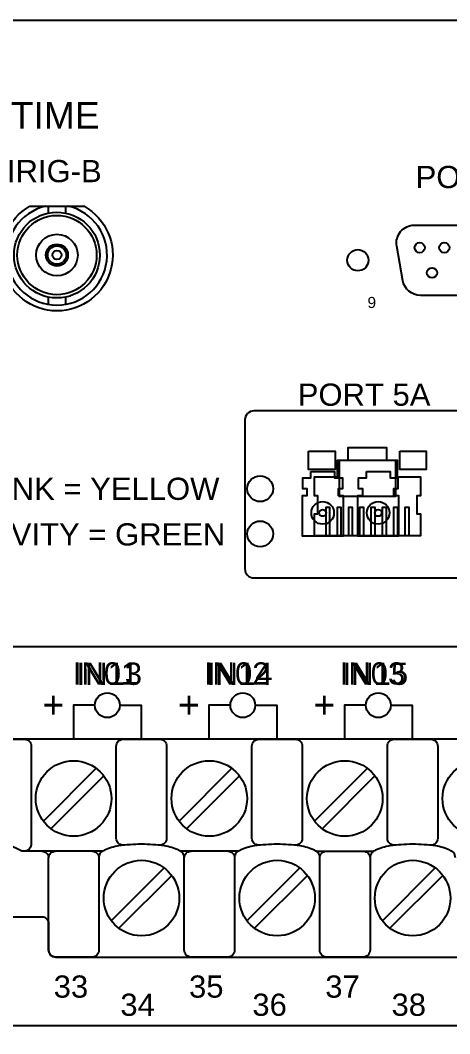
# Model space of a CAD drawing. Extents: x 1 to 47, y 1 to 35.
# Drawn here: x 38.3 to 40.201, y 14.359 to 18.848 of the extents above; entities that cross this region are included whole.
import ezdxf

# ---------------------------------------------------------------- set-up
doc = ezdxf.new("R2010")
doc.units = 0
doc.header["$MEASUREMENT"] = 0
for name, color, linetype in [('2_01__X__NONE', 7, 'CONTINUOUS'), ('2_02__1__PORTS_5A__5B_WITH', 7, 'CONTINUOUS'), ('2_03__3__PORTS_5A__5B_WITH', 7, 'CONTINUOUS'), ('2_04__5__PORTS_5A__5B_WITH', 7, 'CONTINUOUS'), ('4_01__0__EMPTY', 7, 'CONTINUOUS'), ('4_02__1___8__INDEPENDENT_I', 7, 'CONTINUOUS'), ('4_03__2___8__OPTOISOLATED_', 7, 'CONTINUOUS'), ('4_04__4___24__OPTOISOLATED', 7, 'CONTINUOUS'), ('4_05__5___8__INDEPENDENT_I', 7, 'CONTINUOUS'), ('4_06__6___8__INDEPENDENT_I', 7, 'CONTINUOUS'), ('4_07__7___8__OPTOISOLATED_', 7, 'CONTINUOUS'), ('4_08__8___8__OPTOISOLATED_', 7, 'CONTINUOUS'), ('4_09__A__AUXILIARY_TRIP-CL', 7, 'CONTINUOUS'), ('4_10__B__AUXILIARY_TRIP-CL', 7, 'CONTINUOUS'), ('7_00______DWG_', 7, 'CONTINUOUS')]:
    doc.layers.add(name, color=color, linetype=linetype)
doc.styles.add('ARIAL', font='arial.ttf')

msp = doc.modelspace()

# ---------------------------------------------------------------- linework, layer by layer
at = {"layer": '2_01__X__NONE'}
msp.add_lwpolyline([(40.622, 17.1176), (39.3345, 17.1176, 0.414211), (39.2945, 17.0776), (39.2945, 16.4176, 0.414207), (39.3345, 16.3776), (40.622, 16.3776, 0.414215), (40.662, 16.4176), (40.662, 16.4276), (41.512, 16.4276), (41.512, 16.4176, 0.414209), (41.552, 16.3776), (42.8395, 16.3776, 0.414218), (42.8795, 16.4176), (42.8795, 17.0776, 0.414218), (42.8395, 17.1176), (41.552, 17.1176, 0.414209), (41.512, 17.0776), (41.512, 17.0676), (40.662, 17.0676), (40.662, 17.0776, 0.414218)], format="xyb", close=True, dxfattribs=at)
at = {"layer": '2_02__1__PORTS_5A__5B_WITH'}
for points in [[(39.5763, 16.9396), (39.6933, 16.9396), (39.6933, 16.8576), (39.5763, 16.8576)], [(39.7518, 16.8986), (39.7518, 16.9546), (39.9218, 16.9546), (39.9218, 16.8986), (39.9688, 16.8986), (39.9688, 16.8256), (40.0713, 16.8256), (40.0713, 16.7411), (40.0558, 16.7411), (40.0558, 16.6611), (40.0713, 16.6611), (40.0713, 16.5636), (39.6023, 16.5636), (39.6023, 16.6611), (39.6178, 16.6611), (39.6178, 16.7411), (39.6023, 16.7411), (39.6023, 16.8256), (39.7048, 16.8256), (39.7048, 16.8986)], [(39.9803, 16.9396), (40.0973, 16.9396), (40.0973, 16.8576), (39.9803, 16.8576)], [(39.7128, 16.8986), (39.9608, 16.8986), (39.9608, 16.7376), (39.7128, 16.7376)]]:
    msp.add_lwpolyline(points, close=True, dxfattribs=at)
for points in [[(39.6539, 16.5636), (39.6539, 16.6906), (39.6696, 16.6906), (39.6696, 16.5636)], [(39.7039, 16.5636), (39.7039, 16.6906), (39.7196, 16.6906), (39.7196, 16.5636)], [(39.7539, 16.5636), (39.7539, 16.6906), (39.7696, 16.6906), (39.7696, 16.5636)], [(39.8039, 16.5636), (39.8039, 16.6906), (39.8196, 16.6906), (39.8196, 16.5636)], [(39.8539, 16.5636), (39.8539, 16.6906), (39.8696, 16.6906), (39.8696, 16.5636)], [(39.9039, 16.5636), (39.9039, 16.6906), (39.9196, 16.6906), (39.9196, 16.5636)], [(39.9539, 16.5636), (39.9539, 16.6906), (39.9696, 16.6906), (39.9696, 16.5636)], [(40.0039, 16.5636), (40.0039, 16.6906), (40.0196, 16.6906), (40.0196, 16.5636)]]:
    msp.add_lwpolyline(points, dxfattribs=at)
for centre in [(39.3618, 16.7726), (39.3617, 16.5726)]:
    msp.add_circle(centre, 0.0571, dxfattribs=at)
at = {"layer": '2_03__3__PORTS_5A__5B_WITH'}
for points in [[(39.5862, 16.8484), (39.6912, 16.8484), (39.6912, 16.8204), (39.7262, 16.8204), (39.7262, 16.7724), (39.7067, 16.7724), (39.7067, 16.7424), (39.7287, 16.7424), (39.7287, 16.5624), (39.5487, 16.5624), (39.5487, 16.7424), (39.5707, 16.7424), (39.5707, 16.7724), (39.5512, 16.7724), (39.5512, 16.8204), (39.5862, 16.8204)], [(39.8322, 16.8484), (39.9372, 16.8484), (39.9372, 16.8204), (39.9722, 16.8204), (39.9722, 16.7724), (39.9527, 16.7724), (39.9527, 16.7424), (39.9747, 16.7424), (39.9747, 16.5624), (39.7947, 16.5624), (39.7947, 16.7424), (39.8167, 16.7424), (39.8167, 16.7724), (39.7972, 16.7724), (39.7972, 16.8204), (39.8322, 16.8204)]]:
    msp.add_lwpolyline(points, close=True, dxfattribs=at)
for centre, radius in [((39.3618, 16.7726), 0.0571), ((39.6387, 16.6654), 0.05), ((39.8847, 16.6654), 0.05), ((39.6387, 16.6654), 0.015), ((39.8847, 16.6654), 0.015), ((39.3617, 16.5726), 0.0571)]:
    msp.add_circle(centre, radius, dxfattribs=at)
at = {"layer": '2_04__5__PORTS_5A__5B_WITH'}
for points in [[(39.5862, 16.8484), (39.6912, 16.8484), (39.6912, 16.8204), (39.7262, 16.8204), (39.7262, 16.7724), (39.7067, 16.7724), (39.7067, 16.7424), (39.7287, 16.7424), (39.7287, 16.5624), (39.5487, 16.5624), (39.5487, 16.7424), (39.5707, 16.7424), (39.5707, 16.7724), (39.5512, 16.7724), (39.5512, 16.8204), (39.5862, 16.8204)], [(39.8322, 16.8484), (39.9372, 16.8484), (39.9372, 16.8204), (39.9722, 16.8204), (39.9722, 16.7724), (39.9527, 16.7724), (39.9527, 16.7424), (39.9747, 16.7424), (39.9747, 16.5624), (39.7947, 16.5624), (39.7947, 16.7424), (39.8167, 16.7424), (39.8167, 16.7724), (39.7972, 16.7724), (39.7972, 16.8204), (39.8322, 16.8204)]]:
    msp.add_lwpolyline(points, close=True, dxfattribs=at)
for centre, radius in [((39.3618, 16.7726), 0.0571), ((39.6387, 16.6654), 0.05), ((39.8847, 16.6654), 0.05), ((39.6387, 16.6654), 0.015), ((39.8847, 16.6654), 0.015), ((39.3617, 16.5726), 0.0571)]:
    msp.add_circle(centre, radius, dxfattribs=at)
at = {"layer": '4_01__0__EMPTY'}
msp.add_lwpolyline([(38.425, 14.7285, 0.414213), (38.455, 14.6985), (43.4368, 14.6985, 0.414214), (43.4668, 14.7285), (43.4668, 15.0415), (43.5577, 15.2863, 0.480048), (43.4127, 15.4845), (43.1785, 15.4845, -0.414214), (43.1485, 15.5145), (43.1485, 15.6326, 0.414212), (43.1185, 15.6626), (43.1185, 15.6627), (38.1374, 15.6627, 0.414215), (38.1074, 15.6327), (38.1075, 15.3198), (38.0166, 15.075, 0.47859), (38.1616, 14.8765), (38.395, 14.8765, -0.414214), (38.425, 14.8465)], format="xyb", close=True, dxfattribs=at)
at = {"layer": '4_02__1___8__INDEPENDENT_I'}
for points in [[(38.6301, 15.8138), (38.5351, 15.8138), (38.5351, 15.6627)], [(38.7401, 15.8138), (38.8351, 15.8138), (38.8351, 15.6627)], [(39.2301, 15.8138), (39.1351, 15.8138), (39.1351, 15.6627)], [(39.3401, 15.8138), (39.4351, 15.8138), (39.4351, 15.6627)], [(39.8301, 15.8138), (39.7351, 15.8138), (39.7351, 15.6627)], [(39.9401, 15.8138), (40.0351, 15.8138), (40.0351, 15.6627)], [(38.6361, 15.5343), (38.4019, 15.3001)], [(39.2369, 15.5343), (39.0027, 15.3001)], [(39.8369, 15.5343), (39.6027, 15.3001)], [(38.6695, 15.5009), (38.4353, 15.2667)], [(39.2703, 15.5009), (39.0361, 15.2667)], [(39.8703, 15.5009), (39.6361, 15.2667)], [(39.2651, 15.1672), (39.0092, 15.1672)], [(39.61, 15.1672), (39.8651, 15.1672)], [(38.9367, 15.0933), (38.7026, 14.8591)], [(39.5375, 15.0933), (39.3033, 14.8591)], [(40.1375, 15.0933), (39.9033, 14.8591)], [(38.9702, 15.0599), (38.736, 14.8257)], [(39.5709, 15.0599), (39.3367, 14.8257)], [(40.1709, 15.0599), (39.9368, 14.8257)]]:
    msp.add_lwpolyline(points, dxfattribs=at)
msp.add_lwpolyline([(38.425, 14.7285, 0.414213), (38.455, 14.6985), (43.4368, 14.6985, 0.414214), (43.4668, 14.7285), (43.4668, 15.0415), (43.5577, 15.2863, 0.480048), (43.4127, 15.4845), (43.1785, 15.4845, -0.414214), (43.1485, 15.5145), (43.1485, 15.6326, 0.414212), (43.1185, 15.6626), (43.1185, 15.6627), (38.1374, 15.6627, 0.414215), (38.1074, 15.6327), (38.1075, 15.3198), (38.0166, 15.075, 0.47859), (38.1616, 14.8765), (38.395, 14.8765, -0.414214), (38.425, 14.8465)], format="xyb", close=True, dxfattribs=at)
for points in [[(38.6643, 15.1672), (38.3062, 15.1672), (38.1203, 15.257, -0.241986), (38.1074, 15.2769), (38.1074, 15.6327, -0.422157), (38.1341, 15.6625), (38.3184, 15.6627, -0.414214), (38.3484, 15.6327), (38.3484, 15.1956, -0.390527), (38.3184, 15.1672)], [(38.7627, 15.1939), (38.7548, 15.1939, -0.414214), (38.7248, 15.2239), (38.7248, 15.6327, -0.414214), (38.7548, 15.6627), (38.9177, 15.6627, -0.414214), (38.9477, 15.6327), (38.9477, 15.2239, -0.414214), (38.9177, 15.1939), (38.9108, 15.1939)], [(39.3635, 15.1939), (39.3556, 15.1939, -0.414214), (39.3256, 15.2239), (39.3256, 15.6327, -0.414214), (39.3556, 15.6627), (39.5184, 15.6627, -0.414214), (39.5484, 15.6327), (39.5484, 15.2239, -0.414214), (39.5184, 15.1939), (39.5116, 15.1939)], [(39.9635, 15.1939), (39.9556, 15.1939, -0.414214), (39.9256, 15.2239), (39.9256, 15.6327, -0.414214), (39.9556, 15.6627), (40.1184, 15.6627, -0.414214), (40.1484, 15.6327), (40.1484, 15.2239, -0.414214), (40.1184, 15.1939), (40.1116, 15.1939)], [(39.0257, 15.1372, 0.191033), (39.0172, 15.1611, 0.081668), (39.0016, 15.1713, 0.0591), (38.9379, 15.1907, 0.034646), (38.8364, 15.1977, 0.03436), (38.7357, 15.1907, 0.0591), (38.672, 15.1713, 0.081668), (38.6563, 15.1611, 0.191033), (38.6478, 15.1372)], [(39.6265, 15.1372, 0.191033), (39.618, 15.1611, 0.081668), (39.6023, 15.1713, 0.0591), (39.5386, 15.1907, 0.034646), (39.4371, 15.1977, 0.03436), (39.3364, 15.1907, 0.0591), (39.2727, 15.1713, 0.081668), (39.2571, 15.1611, 0.191033), (39.2486, 15.1372)], [(40.2265, 15.1372, 0.191033), (40.218, 15.1611, 0.081668), (40.2024, 15.1713, 0.0591), (40.1386, 15.1907, 0.034646), (40.0371, 15.1977, 0.03436), (39.9364, 15.1907, 0.0591), (39.8727, 15.1713, 0.081668), (39.8571, 15.1611, 0.191033), (39.8486, 15.1372)], [(38.395, 15.1672, -0.414214), (38.425, 15.1372)], [(38.6178, 15.1672, -0.414214), (38.6478, 15.1372), (38.6478, 14.7285, -0.414214), (38.6178, 14.6985), (38.455, 14.6985, -0.414214), (38.425, 14.7285), (38.425, 15.1372, -0.414214), (38.455, 15.1672)], [(39.2186, 15.1672, -0.414214), (39.2486, 15.1372), (39.2486, 14.7285, -0.414214), (39.2186, 14.6985), (39.0557, 14.6985, -0.414214), (39.0257, 14.7285), (39.0257, 15.1372, -0.414214), (39.0557, 15.1672)], [(39.8186, 15.1672, -0.414214), (39.8486, 15.1372), (39.8486, 14.7285, -0.414214), (39.8186, 14.6985), (39.6557, 14.6985, -0.414214), (39.6257, 14.7285), (39.6257, 15.1372, -0.414214), (39.6557, 15.1672)]]:
    msp.add_lwpolyline(points, format="xyb", dxfattribs=at)
for centre, radius in [((38.6851, 15.8138), 0.055), ((39.2851, 15.8138), 0.055), ((39.8851, 15.8138), 0.055), ((38.5357, 15.4005), 0.1673), ((39.1365, 15.4005), 0.1673), ((39.7365, 15.4005), 0.1673), ((40.3365, 15.4005), 0.1673), ((38.8364, 14.9595), 0.1673), ((39.4371, 14.9595), 0.1673), ((40.0371, 14.9595), 0.1673)]:
    msp.add_circle(centre, radius, dxfattribs=at)
at = {"layer": '4_03__2___8__OPTOISOLATED_'}
for points in [[(38.6301, 15.8138), (38.5351, 15.8138), (38.5351, 15.6627)], [(38.7401, 15.8138), (38.8351, 15.8138), (38.8351, 15.6627)], [(39.2301, 15.8138), (39.1351, 15.8138), (39.1351, 15.6627)], [(39.3401, 15.8138), (39.4351, 15.8138), (39.4351, 15.6627)], [(39.8301, 15.8138), (39.7351, 15.8138), (39.7351, 15.6627)], [(39.9401, 15.8138), (40.0351, 15.8138), (40.0351, 15.6627)], [(38.6361, 15.5343), (38.4019, 15.3001)], [(39.2369, 15.5343), (39.0027, 15.3001)], [(39.8369, 15.5343), (39.6027, 15.3001)], [(38.6695, 15.5009), (38.4353, 15.2667)], [(39.2703, 15.5009), (39.0361, 15.2667)], [(39.8703, 15.5009), (39.6361, 15.2667)], [(39.2651, 15.1672), (39.0092, 15.1672)], [(39.61, 15.1672), (39.8651, 15.1672)], [(38.9367, 15.0933), (38.7026, 14.8591)], [(39.5375, 15.0933), (39.3033, 14.8591)], [(40.1375, 15.0933), (39.9033, 14.8591)], [(38.9702, 15.0599), (38.736, 14.8257)], [(39.5709, 15.0599), (39.3367, 14.8257)], [(40.1709, 15.0599), (39.9368, 14.8257)]]:
    msp.add_lwpolyline(points, dxfattribs=at)
msp.add_lwpolyline([(38.425, 14.7285, 0.414213), (38.455, 14.6985), (43.4368, 14.6985, 0.414214), (43.4668, 14.7285), (43.4668, 15.0415), (43.5577, 15.2863, 0.480048), (43.4127, 15.4845), (43.1785, 15.4845, -0.414214), (43.1485, 15.5145), (43.1485, 15.6326, 0.414212), (43.1185, 15.6626), (43.1185, 15.6627), (38.1374, 15.6627, 0.414215), (38.1074, 15.6327), (38.1075, 15.3198), (38.0166, 15.075, 0.47859), (38.1616, 14.8765), (38.395, 14.8765, -0.414214), (38.425, 14.8465)], format="xyb", close=True, dxfattribs=at)
for points in [[(38.6643, 15.1672), (38.3062, 15.1672), (38.1203, 15.257, -0.241986), (38.1074, 15.2769), (38.1074, 15.6327, -0.422157), (38.1341, 15.6625), (38.3184, 15.6627, -0.414214), (38.3484, 15.6327), (38.3484, 15.1956, -0.390527), (38.3184, 15.1672)], [(38.7627, 15.1939), (38.7548, 15.1939, -0.414214), (38.7248, 15.2239), (38.7248, 15.6327, -0.414214), (38.7548, 15.6627), (38.9177, 15.6627, -0.414214), (38.9477, 15.6327), (38.9477, 15.2239, -0.414214), (38.9177, 15.1939), (38.9108, 15.1939)], [(39.3635, 15.1939), (39.3556, 15.1939, -0.414214), (39.3256, 15.2239), (39.3256, 15.6327, -0.414214), (39.3556, 15.6627), (39.5184, 15.6627, -0.414214), (39.5484, 15.6327), (39.5484, 15.2239, -0.414214), (39.5184, 15.1939), (39.5116, 15.1939)], [(39.9635, 15.1939), (39.9556, 15.1939, -0.414214), (39.9256, 15.2239), (39.9256, 15.6327, -0.414214), (39.9556, 15.6627), (40.1184, 15.6627, -0.414214), (40.1484, 15.6327), (40.1484, 15.2239, -0.414214), (40.1184, 15.1939), (40.1116, 15.1939)], [(39.0257, 15.1372, 0.191033), (39.0172, 15.1611, 0.081668), (39.0016, 15.1713, 0.0591), (38.9379, 15.1907, 0.034646), (38.8364, 15.1977, 0.03436), (38.7357, 15.1907, 0.0591), (38.672, 15.1713, 0.081668), (38.6563, 15.1611, 0.191033), (38.6478, 15.1372)], [(39.6265, 15.1372, 0.191033), (39.618, 15.1611, 0.081668), (39.6023, 15.1713, 0.0591), (39.5386, 15.1907, 0.034646), (39.4371, 15.1977, 0.03436), (39.3364, 15.1907, 0.0591), (39.2727, 15.1713, 0.081668), (39.2571, 15.1611, 0.191033), (39.2486, 15.1372)], [(40.2265, 15.1372, 0.191033), (40.218, 15.1611, 0.081668), (40.2024, 15.1713, 0.0591), (40.1386, 15.1907, 0.034646), (40.0371, 15.1977, 0.03436), (39.9364, 15.1907, 0.0591), (39.8727, 15.1713, 0.081668), (39.8571, 15.1611, 0.191033), (39.8486, 15.1372)], [(38.395, 15.1672, -0.414214), (38.425, 15.1372)], [(38.6178, 15.1672, -0.414214), (38.6478, 15.1372), (38.6478, 14.7285, -0.414214), (38.6178, 14.6985), (38.455, 14.6985, -0.414214), (38.425, 14.7285), (38.425, 15.1372, -0.414214), (38.455, 15.1672)], [(39.2186, 15.1672, -0.414214), (39.2486, 15.1372), (39.2486, 14.7285, -0.414214), (39.2186, 14.6985), (39.0557, 14.6985, -0.414214), (39.0257, 14.7285), (39.0257, 15.1372, -0.414214), (39.0557, 15.1672)], [(39.8186, 15.1672, -0.414214), (39.8486, 15.1372), (39.8486, 14.7285, -0.414214), (39.8186, 14.6985), (39.6557, 14.6985, -0.414214), (39.6257, 14.7285), (39.6257, 15.1372, -0.414214), (39.6557, 15.1672)]]:
    msp.add_lwpolyline(points, format="xyb", dxfattribs=at)
for centre, radius in [((38.6851, 15.8138), 0.055), ((39.2851, 15.8138), 0.055), ((39.8851, 15.8138), 0.055), ((38.5357, 15.4005), 0.1673), ((39.1365, 15.4005), 0.1673), ((39.7365, 15.4005), 0.1673), ((40.3365, 15.4005), 0.1673), ((38.8364, 14.9595), 0.1673), ((39.4371, 14.9595), 0.1673), ((40.0371, 14.9595), 0.1673)]:
    msp.add_circle(centre, radius, dxfattribs=at)
at = {"layer": '4_04__4___24__OPTOISOLATED'}
for points in [[(38.6301, 15.8138), (38.5351, 15.8138), (38.5351, 15.6627)], [(38.7401, 15.8138), (38.8351, 15.8138), (38.8351, 15.6627)], [(39.2301, 15.8138), (39.1351, 15.8138), (39.1351, 15.6627)], [(39.3401, 15.8138), (39.4351, 15.8138), (39.4351, 15.6627)], [(39.8301, 15.8138), (39.7351, 15.8138), (39.7351, 15.6627)], [(39.9401, 15.8138), (40.0351, 15.8138), (40.0351, 15.6627)], [(38.6361, 15.5343), (38.4019, 15.3001)], [(39.2369, 15.5343), (39.0027, 15.3001)], [(39.8369, 15.5343), (39.6027, 15.3001)], [(38.6695, 15.5009), (38.4353, 15.2667)], [(39.2703, 15.5009), (39.0361, 15.2667)], [(39.8703, 15.5009), (39.6361, 15.2667)], [(39.2651, 15.1672), (39.0092, 15.1672)], [(39.61, 15.1672), (39.8651, 15.1672)], [(38.9367, 15.0933), (38.7026, 14.8591)], [(39.5375, 15.0933), (39.3033, 14.8591)], [(40.1375, 15.0933), (39.9033, 14.8591)], [(38.9702, 15.0599), (38.736, 14.8257)], [(39.5709, 15.0599), (39.3367, 14.8257)], [(40.1709, 15.0599), (39.9368, 14.8257)]]:
    msp.add_lwpolyline(points, dxfattribs=at)
msp.add_lwpolyline([(38.425, 14.7285, 0.414213), (38.455, 14.6985), (43.4368, 14.6985, 0.414214), (43.4668, 14.7285), (43.4668, 15.0415), (43.5577, 15.2863, 0.480048), (43.4127, 15.4845), (43.1785, 15.4845, -0.414214), (43.1485, 15.5145), (43.1485, 15.6326, 0.414212), (43.1185, 15.6626), (43.1185, 15.6627), (38.1374, 15.6627, 0.414215), (38.1074, 15.6327), (38.1075, 15.3198), (38.0166, 15.075, 0.47859), (38.1616, 14.8765), (38.395, 14.8765, -0.414214), (38.425, 14.8465)], format="xyb", close=True, dxfattribs=at)
for points in [[(38.6643, 15.1672), (38.3062, 15.1672), (38.1203, 15.257, -0.241986), (38.1074, 15.2769), (38.1074, 15.6327, -0.422157), (38.1341, 15.6625), (38.3184, 15.6627, -0.414214), (38.3484, 15.6327), (38.3484, 15.1956, -0.390527), (38.3184, 15.1672)], [(38.7627, 15.1939), (38.7548, 15.1939, -0.414214), (38.7248, 15.2239), (38.7248, 15.6327, -0.414214), (38.7548, 15.6627), (38.9177, 15.6627, -0.414214), (38.9477, 15.6327), (38.9477, 15.2239, -0.414214), (38.9177, 15.1939), (38.9108, 15.1939)], [(39.3635, 15.1939), (39.3556, 15.1939, -0.414214), (39.3256, 15.2239), (39.3256, 15.6327, -0.414214), (39.3556, 15.6627), (39.5184, 15.6627, -0.414214), (39.5484, 15.6327), (39.5484, 15.2239, -0.414214), (39.5184, 15.1939), (39.5116, 15.1939)], [(39.9635, 15.1939), (39.9556, 15.1939, -0.414214), (39.9256, 15.2239), (39.9256, 15.6327, -0.414214), (39.9556, 15.6627), (40.1184, 15.6627, -0.414214), (40.1484, 15.6327), (40.1484, 15.2239, -0.414214), (40.1184, 15.1939), (40.1116, 15.1939)], [(39.0257, 15.1372, 0.191033), (39.0172, 15.1611, 0.081668), (39.0016, 15.1713, 0.0591), (38.9379, 15.1907, 0.034646), (38.8364, 15.1977, 0.03436), (38.7357, 15.1907, 0.0591), (38.672, 15.1713, 0.081668), (38.6563, 15.1611, 0.191033), (38.6478, 15.1372)], [(39.6265, 15.1372, 0.191033), (39.618, 15.1611, 0.081668), (39.6023, 15.1713, 0.0591), (39.5386, 15.1907, 0.034646), (39.4371, 15.1977, 0.03436), (39.3364, 15.1907, 0.0591), (39.2727, 15.1713, 0.081668), (39.2571, 15.1611, 0.191033), (39.2486, 15.1372)], [(40.2265, 15.1372, 0.191033), (40.218, 15.1611, 0.081668), (40.2024, 15.1713, 0.0591), (40.1386, 15.1907, 0.034646), (40.0371, 15.1977, 0.03436), (39.9364, 15.1907, 0.0591), (39.8727, 15.1713, 0.081668), (39.8571, 15.1611, 0.191033), (39.8486, 15.1372)], [(38.395, 15.1672, -0.414214), (38.425, 15.1372)], [(38.6178, 15.1672, -0.414214), (38.6478, 15.1372), (38.6478, 14.7285, -0.414214), (38.6178, 14.6985), (38.455, 14.6985, -0.414214), (38.425, 14.7285), (38.425, 15.1372, -0.414214), (38.455, 15.1672)], [(39.2186, 15.1672, -0.414214), (39.2486, 15.1372), (39.2486, 14.7285, -0.414214), (39.2186, 14.6985), (39.0557, 14.6985, -0.414214), (39.0257, 14.7285), (39.0257, 15.1372, -0.414214), (39.0557, 15.1672)], [(39.8186, 15.1672, -0.414214), (39.8486, 15.1372), (39.8486, 14.7285, -0.414214), (39.8186, 14.6985), (39.6557, 14.6985, -0.414214), (39.6257, 14.7285), (39.6257, 15.1372, -0.414214), (39.6557, 15.1672)]]:
    msp.add_lwpolyline(points, format="xyb", dxfattribs=at)
for centre, radius in [((38.6851, 15.8138), 0.055), ((39.2851, 15.8138), 0.055), ((39.8851, 15.8138), 0.055), ((38.5357, 15.4005), 0.1673), ((39.1365, 15.4005), 0.1673), ((39.7365, 15.4005), 0.1673), ((40.3365, 15.4005), 0.1673), ((38.8364, 14.9595), 0.1673), ((39.4371, 14.9595), 0.1673), ((40.0371, 14.9595), 0.1673)]:
    msp.add_circle(centre, radius, dxfattribs=at)
at = {"layer": '4_05__5___8__INDEPENDENT_I'}
for points in [[(38.6301, 15.8138), (38.5351, 15.8138), (38.5351, 15.6627)], [(38.7401, 15.8138), (38.8351, 15.8138), (38.8351, 15.6627)], [(39.2301, 15.8138), (39.1351, 15.8138), (39.1351, 15.6627)], [(39.3401, 15.8138), (39.4351, 15.8138), (39.4351, 15.6627)], [(39.8301, 15.8138), (39.7351, 15.8138), (39.7351, 15.6627)], [(39.9401, 15.8138), (40.0351, 15.8138), (40.0351, 15.6627)], [(38.6361, 15.5343), (38.4019, 15.3001)], [(39.2369, 15.5343), (39.0027, 15.3001)], [(39.8369, 15.5343), (39.6027, 15.3001)], [(38.6695, 15.5009), (38.4353, 15.2667)], [(39.2703, 15.5009), (39.0361, 15.2667)], [(39.8703, 15.5009), (39.6361, 15.2667)], [(39.2651, 15.1672), (39.0092, 15.1672)], [(39.61, 15.1672), (39.8651, 15.1672)], [(38.9367, 15.0933), (38.7026, 14.8591)], [(39.5375, 15.0933), (39.3033, 14.8591)], [(40.1375, 15.0933), (39.9033, 14.8591)], [(38.9702, 15.0599), (38.736, 14.8257)], [(39.5709, 15.0599), (39.3367, 14.8257)], [(40.1709, 15.0599), (39.9368, 14.8257)]]:
    msp.add_lwpolyline(points, dxfattribs=at)
msp.add_lwpolyline([(38.425, 14.7285, 0.414213), (38.455, 14.6985), (43.4368, 14.6985, 0.414214), (43.4668, 14.7285), (43.4668, 15.0415), (43.5577, 15.2863, 0.480048), (43.4127, 15.4845), (43.1785, 15.4845, -0.414214), (43.1485, 15.5145), (43.1485, 15.6326, 0.414212), (43.1185, 15.6626), (43.1185, 15.6627), (38.1374, 15.6627, 0.414215), (38.1074, 15.6327), (38.1075, 15.3198), (38.0166, 15.075, 0.47859), (38.1616, 14.8765), (38.395, 14.8765, -0.414214), (38.425, 14.8465)], format="xyb", close=True, dxfattribs=at)
for points in [[(38.6643, 15.1672), (38.3062, 15.1672), (38.1203, 15.257, -0.241986), (38.1074, 15.2769), (38.1074, 15.6327, -0.422157), (38.1341, 15.6625), (38.3184, 15.6627, -0.414214), (38.3484, 15.6327), (38.3484, 15.1956, -0.390527), (38.3184, 15.1672)], [(38.7627, 15.1939), (38.7548, 15.1939, -0.414214), (38.7248, 15.2239), (38.7248, 15.6327, -0.414214), (38.7548, 15.6627), (38.9177, 15.6627, -0.414214), (38.9477, 15.6327), (38.9477, 15.2239, -0.414214), (38.9177, 15.1939), (38.9108, 15.1939)], [(39.3635, 15.1939), (39.3556, 15.1939, -0.414214), (39.3256, 15.2239), (39.3256, 15.6327, -0.414214), (39.3556, 15.6627), (39.5184, 15.6627, -0.414214), (39.5484, 15.6327), (39.5484, 15.2239, -0.414214), (39.5184, 15.1939), (39.5116, 15.1939)], [(39.9635, 15.1939), (39.9556, 15.1939, -0.414214), (39.9256, 15.2239), (39.9256, 15.6327, -0.414214), (39.9556, 15.6627), (40.1184, 15.6627, -0.414214), (40.1484, 15.6327), (40.1484, 15.2239, -0.414214), (40.1184, 15.1939), (40.1116, 15.1939)], [(39.0257, 15.1372, 0.191033), (39.0172, 15.1611, 0.081668), (39.0016, 15.1713, 0.0591), (38.9379, 15.1907, 0.034646), (38.8364, 15.1977, 0.03436), (38.7357, 15.1907, 0.0591), (38.672, 15.1713, 0.081668), (38.6563, 15.1611, 0.191033), (38.6478, 15.1372)], [(39.6265, 15.1372, 0.191033), (39.618, 15.1611, 0.081668), (39.6023, 15.1713, 0.0591), (39.5386, 15.1907, 0.034646), (39.4371, 15.1977, 0.03436), (39.3364, 15.1907, 0.0591), (39.2727, 15.1713, 0.081668), (39.2571, 15.1611, 0.191033), (39.2486, 15.1372)], [(40.2265, 15.1372, 0.191033), (40.218, 15.1611, 0.081668), (40.2024, 15.1713, 0.0591), (40.1386, 15.1907, 0.034646), (40.0371, 15.1977, 0.03436), (39.9364, 15.1907, 0.0591), (39.8727, 15.1713, 0.081668), (39.8571, 15.1611, 0.191033), (39.8486, 15.1372)], [(38.395, 15.1672, -0.414214), (38.425, 15.1372)], [(38.6178, 15.1672, -0.414214), (38.6478, 15.1372), (38.6478, 14.7285, -0.414214), (38.6178, 14.6985), (38.455, 14.6985, -0.414214), (38.425, 14.7285), (38.425, 15.1372, -0.414214), (38.455, 15.1672)], [(39.2186, 15.1672, -0.414214), (39.2486, 15.1372), (39.2486, 14.7285, -0.414214), (39.2186, 14.6985), (39.0557, 14.6985, -0.414214), (39.0257, 14.7285), (39.0257, 15.1372, -0.414214), (39.0557, 15.1672)], [(39.8186, 15.1672, -0.414214), (39.8486, 15.1372), (39.8486, 14.7285, -0.414214), (39.8186, 14.6985), (39.6557, 14.6985, -0.414214), (39.6257, 14.7285), (39.6257, 15.1372, -0.414214), (39.6557, 15.1672)]]:
    msp.add_lwpolyline(points, format="xyb", dxfattribs=at)
for centre, radius in [((38.6851, 15.8138), 0.055), ((39.2851, 15.8138), 0.055), ((39.8851, 15.8138), 0.055), ((38.5357, 15.4005), 0.1673), ((39.1365, 15.4005), 0.1673), ((39.7365, 15.4005), 0.1673), ((40.3365, 15.4005), 0.1673), ((38.8364, 14.9595), 0.1673), ((39.4371, 14.9595), 0.1673), ((40.0371, 14.9595), 0.1673)]:
    msp.add_circle(centre, radius, dxfattribs=at)
at = {"layer": '4_06__6___8__INDEPENDENT_I'}
for points in [[(38.6301, 15.8138), (38.5351, 15.8138), (38.5351, 15.6627)], [(38.7401, 15.8138), (38.8351, 15.8138), (38.8351, 15.6627)], [(39.2301, 15.8138), (39.1351, 15.8138), (39.1351, 15.6627)], [(39.3401, 15.8138), (39.4351, 15.8138), (39.4351, 15.6627)], [(39.8301, 15.8138), (39.7351, 15.8138), (39.7351, 15.6627)], [(39.9401, 15.8138), (40.0351, 15.8138), (40.0351, 15.6627)], [(38.6361, 15.5343), (38.4019, 15.3001)], [(39.2369, 15.5343), (39.0027, 15.3001)], [(39.8369, 15.5343), (39.6027, 15.3001)], [(38.6695, 15.5009), (38.4353, 15.2667)], [(39.2703, 15.5009), (39.0361, 15.2667)], [(39.8703, 15.5009), (39.6361, 15.2667)], [(39.2651, 15.1672), (39.0092, 15.1672)], [(39.61, 15.1672), (39.8651, 15.1672)], [(38.9367, 15.0933), (38.7026, 14.8591)], [(39.5375, 15.0933), (39.3033, 14.8591)], [(40.1375, 15.0933), (39.9033, 14.8591)], [(38.9702, 15.0599), (38.736, 14.8257)], [(39.5709, 15.0599), (39.3367, 14.8257)], [(40.1709, 15.0599), (39.9368, 14.8257)]]:
    msp.add_lwpolyline(points, dxfattribs=at)
msp.add_lwpolyline([(38.425, 14.7285, 0.414213), (38.455, 14.6985), (43.4368, 14.6985, 0.414214), (43.4668, 14.7285), (43.4668, 15.0415), (43.5577, 15.2863, 0.480048), (43.4127, 15.4845), (43.1785, 15.4845, -0.414214), (43.1485, 15.5145), (43.1485, 15.6326, 0.414212), (43.1185, 15.6626), (43.1185, 15.6627), (38.1374, 15.6627, 0.414215), (38.1074, 15.6327), (38.1075, 15.3198), (38.0166, 15.075, 0.47859), (38.1616, 14.8765), (38.395, 14.8765, -0.414214), (38.425, 14.8465)], format="xyb", close=True, dxfattribs=at)
for points in [[(38.6643, 15.1672), (38.3062, 15.1672), (38.1203, 15.257, -0.241986), (38.1074, 15.2769), (38.1074, 15.6327, -0.422157), (38.1341, 15.6625), (38.3184, 15.6627, -0.414214), (38.3484, 15.6327), (38.3484, 15.1956, -0.390527), (38.3184, 15.1672)], [(38.7627, 15.1939), (38.7548, 15.1939, -0.414214), (38.7248, 15.2239), (38.7248, 15.6327, -0.414214), (38.7548, 15.6627), (38.9177, 15.6627, -0.414214), (38.9477, 15.6327), (38.9477, 15.2239, -0.414214), (38.9177, 15.1939), (38.9108, 15.1939)], [(39.3635, 15.1939), (39.3556, 15.1939, -0.414214), (39.3256, 15.2239), (39.3256, 15.6327, -0.414214), (39.3556, 15.6627), (39.5184, 15.6627, -0.414214), (39.5484, 15.6327), (39.5484, 15.2239, -0.414214), (39.5184, 15.1939), (39.5116, 15.1939)], [(39.9635, 15.1939), (39.9556, 15.1939, -0.414214), (39.9256, 15.2239), (39.9256, 15.6327, -0.414214), (39.9556, 15.6627), (40.1184, 15.6627, -0.414214), (40.1484, 15.6327), (40.1484, 15.2239, -0.414214), (40.1184, 15.1939), (40.1116, 15.1939)], [(39.0257, 15.1372, 0.191033), (39.0172, 15.1611, 0.081668), (39.0016, 15.1713, 0.0591), (38.9379, 15.1907, 0.034646), (38.8364, 15.1977, 0.03436), (38.7357, 15.1907, 0.0591), (38.672, 15.1713, 0.081668), (38.6563, 15.1611, 0.191033), (38.6478, 15.1372)], [(39.6265, 15.1372, 0.191033), (39.618, 15.1611, 0.081668), (39.6023, 15.1713, 0.0591), (39.5386, 15.1907, 0.034646), (39.4371, 15.1977, 0.03436), (39.3364, 15.1907, 0.0591), (39.2727, 15.1713, 0.081668), (39.2571, 15.1611, 0.191033), (39.2486, 15.1372)], [(40.2265, 15.1372, 0.191033), (40.218, 15.1611, 0.081668), (40.2024, 15.1713, 0.0591), (40.1386, 15.1907, 0.034646), (40.0371, 15.1977, 0.03436), (39.9364, 15.1907, 0.0591), (39.8727, 15.1713, 0.081668), (39.8571, 15.1611, 0.191033), (39.8486, 15.1372)], [(38.395, 15.1672, -0.414214), (38.425, 15.1372)], [(38.6178, 15.1672, -0.414214), (38.6478, 15.1372), (38.6478, 14.7285, -0.414214), (38.6178, 14.6985), (38.455, 14.6985, -0.414214), (38.425, 14.7285), (38.425, 15.1372, -0.414214), (38.455, 15.1672)], [(39.2186, 15.1672, -0.414214), (39.2486, 15.1372), (39.2486, 14.7285, -0.414214), (39.2186, 14.6985), (39.0557, 14.6985, -0.414214), (39.0257, 14.7285), (39.0257, 15.1372, -0.414214), (39.0557, 15.1672)], [(39.8186, 15.1672, -0.414214), (39.8486, 15.1372), (39.8486, 14.7285, -0.414214), (39.8186, 14.6985), (39.6557, 14.6985, -0.414214), (39.6257, 14.7285), (39.6257, 15.1372, -0.414214), (39.6557, 15.1672)]]:
    msp.add_lwpolyline(points, format="xyb", dxfattribs=at)
for centre, radius in [((38.6851, 15.8138), 0.055), ((39.2851, 15.8138), 0.055), ((39.8851, 15.8138), 0.055), ((38.5357, 15.4005), 0.1673), ((39.1365, 15.4005), 0.1673), ((39.7365, 15.4005), 0.1673), ((40.3365, 15.4005), 0.1673), ((38.8364, 14.9595), 0.1673), ((39.4371, 14.9595), 0.1673), ((40.0371, 14.9595), 0.1673)]:
    msp.add_circle(centre, radius, dxfattribs=at)
at = {"layer": '4_07__7___8__OPTOISOLATED_'}
for points in [[(38.6301, 15.8138), (38.5351, 15.8138), (38.5351, 15.6627)], [(38.7401, 15.8138), (38.8351, 15.8138), (38.8351, 15.6627)], [(39.2301, 15.8138), (39.1351, 15.8138), (39.1351, 15.6627)], [(39.3401, 15.8138), (39.4351, 15.8138), (39.4351, 15.6627)], [(39.8301, 15.8138), (39.7351, 15.8138), (39.7351, 15.6627)], [(39.9401, 15.8138), (40.0351, 15.8138), (40.0351, 15.6627)], [(38.6361, 15.5343), (38.4019, 15.3001)], [(39.2369, 15.5343), (39.0027, 15.3001)], [(39.8369, 15.5343), (39.6027, 15.3001)], [(38.6695, 15.5009), (38.4353, 15.2667)], [(39.2703, 15.5009), (39.0361, 15.2667)], [(39.8703, 15.5009), (39.6361, 15.2667)], [(39.2651, 15.1672), (39.0092, 15.1672)], [(39.61, 15.1672), (39.8651, 15.1672)], [(38.9367, 15.0933), (38.7026, 14.8591)], [(39.5375, 15.0933), (39.3033, 14.8591)], [(40.1375, 15.0933), (39.9033, 14.8591)], [(38.9702, 15.0599), (38.736, 14.8257)], [(39.5709, 15.0599), (39.3367, 14.8257)], [(40.1709, 15.0599), (39.9368, 14.8257)]]:
    msp.add_lwpolyline(points, dxfattribs=at)
msp.add_lwpolyline([(38.425, 14.7285, 0.414213), (38.455, 14.6985), (43.4368, 14.6985, 0.414214), (43.4668, 14.7285), (43.4668, 15.0415), (43.5577, 15.2863, 0.480048), (43.4127, 15.4845), (43.1785, 15.4845, -0.414214), (43.1485, 15.5145), (43.1485, 15.6326, 0.414212), (43.1185, 15.6626), (43.1185, 15.6627), (38.1374, 15.6627, 0.414215), (38.1074, 15.6327), (38.1075, 15.3198), (38.0166, 15.075, 0.47859), (38.1616, 14.8765), (38.395, 14.8765, -0.414214), (38.425, 14.8465)], format="xyb", close=True, dxfattribs=at)
for points in [[(38.6643, 15.1672), (38.3062, 15.1672), (38.1203, 15.257, -0.241986), (38.1074, 15.2769), (38.1074, 15.6327, -0.422157), (38.1341, 15.6625), (38.3184, 15.6627, -0.414214), (38.3484, 15.6327), (38.3484, 15.1956, -0.390527), (38.3184, 15.1672)], [(38.7627, 15.1939), (38.7548, 15.1939, -0.414214), (38.7248, 15.2239), (38.7248, 15.6327, -0.414214), (38.7548, 15.6627), (38.9177, 15.6627, -0.414214), (38.9477, 15.6327), (38.9477, 15.2239, -0.414214), (38.9177, 15.1939), (38.9108, 15.1939)], [(39.3635, 15.1939), (39.3556, 15.1939, -0.414214), (39.3256, 15.2239), (39.3256, 15.6327, -0.414214), (39.3556, 15.6627), (39.5184, 15.6627, -0.414214), (39.5484, 15.6327), (39.5484, 15.2239, -0.414214), (39.5184, 15.1939), (39.5116, 15.1939)], [(39.9635, 15.1939), (39.9556, 15.1939, -0.414214), (39.9256, 15.2239), (39.9256, 15.6327, -0.414214), (39.9556, 15.6627), (40.1184, 15.6627, -0.414214), (40.1484, 15.6327), (40.1484, 15.2239, -0.414214), (40.1184, 15.1939), (40.1116, 15.1939)], [(39.0257, 15.1372, 0.191033), (39.0172, 15.1611, 0.081668), (39.0016, 15.1713, 0.0591), (38.9379, 15.1907, 0.034646), (38.8364, 15.1977, 0.03436), (38.7357, 15.1907, 0.0591), (38.672, 15.1713, 0.081668), (38.6563, 15.1611, 0.191033), (38.6478, 15.1372)], [(39.6265, 15.1372, 0.191033), (39.618, 15.1611, 0.081668), (39.6023, 15.1713, 0.0591), (39.5386, 15.1907, 0.034646), (39.4371, 15.1977, 0.03436), (39.3364, 15.1907, 0.0591), (39.2727, 15.1713, 0.081668), (39.2571, 15.1611, 0.191033), (39.2486, 15.1372)], [(40.2265, 15.1372, 0.191033), (40.218, 15.1611, 0.081668), (40.2024, 15.1713, 0.0591), (40.1386, 15.1907, 0.034646), (40.0371, 15.1977, 0.03436), (39.9364, 15.1907, 0.0591), (39.8727, 15.1713, 0.081668), (39.8571, 15.1611, 0.191033), (39.8486, 15.1372)], [(38.395, 15.1672, -0.414214), (38.425, 15.1372)], [(38.6178, 15.1672, -0.414214), (38.6478, 15.1372), (38.6478, 14.7285, -0.414214), (38.6178, 14.6985), (38.455, 14.6985, -0.414214), (38.425, 14.7285), (38.425, 15.1372, -0.414214), (38.455, 15.1672)], [(39.2186, 15.1672, -0.414214), (39.2486, 15.1372), (39.2486, 14.7285, -0.414214), (39.2186, 14.6985), (39.0557, 14.6985, -0.414214), (39.0257, 14.7285), (39.0257, 15.1372, -0.414214), (39.0557, 15.1672)], [(39.8186, 15.1672, -0.414214), (39.8486, 15.1372), (39.8486, 14.7285, -0.414214), (39.8186, 14.6985), (39.6557, 14.6985, -0.414214), (39.6257, 14.7285), (39.6257, 15.1372, -0.414214), (39.6557, 15.1672)]]:
    msp.add_lwpolyline(points, format="xyb", dxfattribs=at)
for centre, radius in [((38.6851, 15.8138), 0.055), ((39.2851, 15.8138), 0.055), ((39.8851, 15.8138), 0.055), ((38.5357, 15.4005), 0.1673), ((39.1365, 15.4005), 0.1673), ((39.7365, 15.4005), 0.1673), ((40.3365, 15.4005), 0.1673), ((38.8364, 14.9595), 0.1673), ((39.4371, 14.9595), 0.1673), ((40.0371, 14.9595), 0.1673)]:
    msp.add_circle(centre, radius, dxfattribs=at)
at = {"layer": '4_08__8___8__OPTOISOLATED_'}
for points in [[(38.6301, 15.8138), (38.5351, 15.8138), (38.5351, 15.6627)], [(38.7401, 15.8138), (38.8351, 15.8138), (38.8351, 15.6627)], [(39.2301, 15.8138), (39.1351, 15.8138), (39.1351, 15.6627)], [(39.3401, 15.8138), (39.4351, 15.8138), (39.4351, 15.6627)], [(39.8301, 15.8138), (39.7351, 15.8138), (39.7351, 15.6627)], [(39.9401, 15.8138), (40.0351, 15.8138), (40.0351, 15.6627)], [(38.6361, 15.5343), (38.4019, 15.3001)], [(39.2369, 15.5343), (39.0027, 15.3001)], [(39.8369, 15.5343), (39.6027, 15.3001)], [(38.6695, 15.5009), (38.4353, 15.2667)], [(39.2703, 15.5009), (39.0361, 15.2667)], [(39.8703, 15.5009), (39.6361, 15.2667)], [(39.2651, 15.1672), (39.0092, 15.1672)], [(39.61, 15.1672), (39.8651, 15.1672)], [(38.9367, 15.0933), (38.7026, 14.8591)], [(39.5375, 15.0933), (39.3033, 14.8591)], [(40.1375, 15.0933), (39.9033, 14.8591)], [(38.9702, 15.0599), (38.736, 14.8257)], [(39.5709, 15.0599), (39.3367, 14.8257)], [(40.1709, 15.0599), (39.9368, 14.8257)]]:
    msp.add_lwpolyline(points, dxfattribs=at)
msp.add_lwpolyline([(38.425, 14.7285, 0.414213), (38.455, 14.6985), (43.4368, 14.6985, 0.414214), (43.4668, 14.7285), (43.4668, 15.0415), (43.5577, 15.2863, 0.480048), (43.4127, 15.4845), (43.1785, 15.4845, -0.414214), (43.1485, 15.5145), (43.1485, 15.6326, 0.414212), (43.1185, 15.6626), (43.1185, 15.6627), (38.1374, 15.6627, 0.414215), (38.1074, 15.6327), (38.1075, 15.3198), (38.0166, 15.075, 0.47859), (38.1616, 14.8765), (38.395, 14.8765, -0.414214), (38.425, 14.8465)], format="xyb", close=True, dxfattribs=at)
for points in [[(38.6643, 15.1672), (38.3062, 15.1672), (38.1203, 15.257, -0.241986), (38.1074, 15.2769), (38.1074, 15.6327, -0.422157), (38.1341, 15.6625), (38.3184, 15.6627, -0.414214), (38.3484, 15.6327), (38.3484, 15.1956, -0.390527), (38.3184, 15.1672)], [(38.7627, 15.1939), (38.7548, 15.1939, -0.414214), (38.7248, 15.2239), (38.7248, 15.6327, -0.414214), (38.7548, 15.6627), (38.9177, 15.6627, -0.414214), (38.9477, 15.6327), (38.9477, 15.2239, -0.414214), (38.9177, 15.1939), (38.9108, 15.1939)], [(39.3635, 15.1939), (39.3556, 15.1939, -0.414214), (39.3256, 15.2239), (39.3256, 15.6327, -0.414214), (39.3556, 15.6627), (39.5184, 15.6627, -0.414214), (39.5484, 15.6327), (39.5484, 15.2239, -0.414214), (39.5184, 15.1939), (39.5116, 15.1939)], [(39.9635, 15.1939), (39.9556, 15.1939, -0.414214), (39.9256, 15.2239), (39.9256, 15.6327, -0.414214), (39.9556, 15.6627), (40.1184, 15.6627, -0.414214), (40.1484, 15.6327), (40.1484, 15.2239, -0.414214), (40.1184, 15.1939), (40.1116, 15.1939)], [(39.0257, 15.1372, 0.191033), (39.0172, 15.1611, 0.081668), (39.0016, 15.1713, 0.0591), (38.9379, 15.1907, 0.034646), (38.8364, 15.1977, 0.03436), (38.7357, 15.1907, 0.0591), (38.672, 15.1713, 0.081668), (38.6563, 15.1611, 0.191033), (38.6478, 15.1372)], [(39.6265, 15.1372, 0.191033), (39.618, 15.1611, 0.081668), (39.6023, 15.1713, 0.0591), (39.5386, 15.1907, 0.034646), (39.4371, 15.1977, 0.03436), (39.3364, 15.1907, 0.0591), (39.2727, 15.1713, 0.081668), (39.2571, 15.1611, 0.191033), (39.2486, 15.1372)], [(40.2265, 15.1372, 0.191033), (40.218, 15.1611, 0.081668), (40.2024, 15.1713, 0.0591), (40.1386, 15.1907, 0.034646), (40.0371, 15.1977, 0.03436), (39.9364, 15.1907, 0.0591), (39.8727, 15.1713, 0.081668), (39.8571, 15.1611, 0.191033), (39.8486, 15.1372)], [(38.395, 15.1672, -0.414214), (38.425, 15.1372)], [(38.6178, 15.1672, -0.414214), (38.6478, 15.1372), (38.6478, 14.7285, -0.414214), (38.6178, 14.6985), (38.455, 14.6985, -0.414214), (38.425, 14.7285), (38.425, 15.1372, -0.414214), (38.455, 15.1672)], [(39.2186, 15.1672, -0.414214), (39.2486, 15.1372), (39.2486, 14.7285, -0.414214), (39.2186, 14.6985), (39.0557, 14.6985, -0.414214), (39.0257, 14.7285), (39.0257, 15.1372, -0.414214), (39.0557, 15.1672)], [(39.8186, 15.1672, -0.414214), (39.8486, 15.1372), (39.8486, 14.7285, -0.414214), (39.8186, 14.6985), (39.6557, 14.6985, -0.414214), (39.6257, 14.7285), (39.6257, 15.1372, -0.414214), (39.6557, 15.1672)]]:
    msp.add_lwpolyline(points, format="xyb", dxfattribs=at)
for centre, radius in [((38.6851, 15.8138), 0.055), ((39.2851, 15.8138), 0.055), ((39.8851, 15.8138), 0.055), ((38.5357, 15.4005), 0.1673), ((39.1365, 15.4005), 0.1673), ((39.7365, 15.4005), 0.1673), ((40.3365, 15.4005), 0.1673), ((38.8364, 14.9595), 0.1673), ((39.4371, 14.9595), 0.1673), ((40.0371, 14.9595), 0.1673)]:
    msp.add_circle(centre, radius, dxfattribs=at)
at = {"layer": '4_09__A__AUXILIARY_TRIP-CL'}
for points in [[(38.6301, 15.8138), (38.5351, 15.8138), (38.5351, 15.6627)], [(38.7401, 15.8138), (38.8351, 15.8138), (38.8351, 15.6627)], [(39.2301, 15.8138), (39.1351, 15.8138), (39.1351, 15.6627)], [(39.3401, 15.8138), (39.4351, 15.8138), (39.4351, 15.6627)], [(39.8301, 15.8138), (39.7351, 15.8138), (39.7351, 15.6627)], [(39.9401, 15.8138), (40.0351, 15.8138), (40.0351, 15.6627)], [(38.6361, 15.5343), (38.4019, 15.3001)], [(39.2369, 15.5343), (39.0027, 15.3001)], [(39.8369, 15.5343), (39.6027, 15.3001)], [(38.6695, 15.5009), (38.4353, 15.2667)], [(39.2703, 15.5009), (39.0361, 15.2667)], [(39.8703, 15.5009), (39.6361, 15.2667)], [(39.2651, 15.1672), (39.0092, 15.1672)], [(39.61, 15.1672), (39.8651, 15.1672)], [(38.9367, 15.0933), (38.7026, 14.8591)], [(39.5375, 15.0933), (39.3033, 14.8591)], [(40.1375, 15.0933), (39.9033, 14.8591)], [(38.9702, 15.0599), (38.736, 14.8257)], [(39.5709, 15.0599), (39.3367, 14.8257)], [(40.1709, 15.0599), (39.9368, 14.8257)]]:
    msp.add_lwpolyline(points, dxfattribs=at)
msp.add_lwpolyline([(38.425, 14.7285, 0.414213), (38.455, 14.6985), (43.4368, 14.6985, 0.414214), (43.4668, 14.7285), (43.4668, 15.0415), (43.5577, 15.2863, 0.480048), (43.4127, 15.4845), (43.1785, 15.4845, -0.414214), (43.1485, 15.5145), (43.1485, 15.6326, 0.414212), (43.1185, 15.6626), (43.1185, 15.6627), (38.1374, 15.6627, 0.414215), (38.1074, 15.6327), (38.1075, 15.3198), (38.0166, 15.075, 0.47859), (38.1616, 14.8765), (38.395, 14.8765, -0.414214), (38.425, 14.8465)], format="xyb", close=True, dxfattribs=at)
for points in [[(38.6643, 15.1672), (38.3062, 15.1672), (38.1203, 15.257, -0.241986), (38.1074, 15.2769), (38.1074, 15.6327, -0.422157), (38.1341, 15.6625), (38.3184, 15.6627, -0.414214), (38.3484, 15.6327), (38.3484, 15.1956, -0.390527), (38.3184, 15.1672)], [(38.7627, 15.1939), (38.7548, 15.1939, -0.414214), (38.7248, 15.2239), (38.7248, 15.6327, -0.414214), (38.7548, 15.6627), (38.9177, 15.6627, -0.414214), (38.9477, 15.6327), (38.9477, 15.2239, -0.414214), (38.9177, 15.1939), (38.9108, 15.1939)], [(39.3635, 15.1939), (39.3556, 15.1939, -0.414214), (39.3256, 15.2239), (39.3256, 15.6327, -0.414214), (39.3556, 15.6627), (39.5184, 15.6627, -0.414214), (39.5484, 15.6327), (39.5484, 15.2239, -0.414214), (39.5184, 15.1939), (39.5116, 15.1939)], [(39.9635, 15.1939), (39.9556, 15.1939, -0.414214), (39.9256, 15.2239), (39.9256, 15.6327, -0.414214), (39.9556, 15.6627), (40.1184, 15.6627, -0.414214), (40.1484, 15.6327), (40.1484, 15.2239, -0.414214), (40.1184, 15.1939), (40.1116, 15.1939)], [(39.0257, 15.1372, 0.191033), (39.0172, 15.1611, 0.081668), (39.0016, 15.1713, 0.0591), (38.9379, 15.1907, 0.034646), (38.8364, 15.1977, 0.03436), (38.7357, 15.1907, 0.0591), (38.672, 15.1713, 0.081668), (38.6563, 15.1611, 0.191033), (38.6478, 15.1372)], [(39.6265, 15.1372, 0.191033), (39.618, 15.1611, 0.081668), (39.6023, 15.1713, 0.0591), (39.5386, 15.1907, 0.034646), (39.4371, 15.1977, 0.03436), (39.3364, 15.1907, 0.0591), (39.2727, 15.1713, 0.081668), (39.2571, 15.1611, 0.191033), (39.2486, 15.1372)], [(40.2265, 15.1372, 0.191033), (40.218, 15.1611, 0.081668), (40.2024, 15.1713, 0.0591), (40.1386, 15.1907, 0.034646), (40.0371, 15.1977, 0.03436), (39.9364, 15.1907, 0.0591), (39.8727, 15.1713, 0.081668), (39.8571, 15.1611, 0.191033), (39.8486, 15.1372)], [(38.395, 15.1672, -0.414214), (38.425, 15.1372)], [(38.6178, 15.1672, -0.414214), (38.6478, 15.1372), (38.6478, 14.7285, -0.414214), (38.6178, 14.6985), (38.455, 14.6985, -0.414214), (38.425, 14.7285), (38.425, 15.1372, -0.414214), (38.455, 15.1672)], [(39.2186, 15.1672, -0.414214), (39.2486, 15.1372), (39.2486, 14.7285, -0.414214), (39.2186, 14.6985), (39.0557, 14.6985, -0.414214), (39.0257, 14.7285), (39.0257, 15.1372, -0.414214), (39.0557, 15.1672)], [(39.8186, 15.1672, -0.414214), (39.8486, 15.1372), (39.8486, 14.7285, -0.414214), (39.8186, 14.6985), (39.6557, 14.6985, -0.414214), (39.6257, 14.7285), (39.6257, 15.1372, -0.414214), (39.6557, 15.1672)]]:
    msp.add_lwpolyline(points, format="xyb", dxfattribs=at)
for centre, radius in [((38.6851, 15.8138), 0.055), ((39.2851, 15.8138), 0.055), ((39.8851, 15.8138), 0.055), ((38.5357, 15.4005), 0.1673), ((39.1365, 15.4005), 0.1673), ((39.7365, 15.4005), 0.1673), ((40.3365, 15.4005), 0.1673), ((38.8364, 14.9595), 0.1673), ((39.4371, 14.9595), 0.1673), ((40.0371, 14.9595), 0.1673)]:
    msp.add_circle(centre, radius, dxfattribs=at)
at = {"layer": '4_10__B__AUXILIARY_TRIP-CL'}
for points in [[(38.6301, 15.8138), (38.5351, 15.8138), (38.5351, 15.6627)], [(38.7401, 15.8138), (38.8351, 15.8138), (38.8351, 15.6627)], [(39.2301, 15.8138), (39.1351, 15.8138), (39.1351, 15.6627)], [(39.3401, 15.8138), (39.4351, 15.8138), (39.4351, 15.6627)], [(39.8301, 15.8138), (39.7351, 15.8138), (39.7351, 15.6627)], [(39.9401, 15.8138), (40.0351, 15.8138), (40.0351, 15.6627)], [(38.6361, 15.5343), (38.4019, 15.3001)], [(39.2369, 15.5343), (39.0027, 15.3001)], [(39.8369, 15.5343), (39.6027, 15.3001)], [(38.6695, 15.5009), (38.4353, 15.2667)], [(39.2703, 15.5009), (39.0361, 15.2667)], [(39.8703, 15.5009), (39.6361, 15.2667)], [(39.2651, 15.1672), (39.0092, 15.1672)], [(39.61, 15.1672), (39.8651, 15.1672)], [(38.9367, 15.0933), (38.7026, 14.8591)], [(39.5375, 15.0933), (39.3033, 14.8591)], [(40.1375, 15.0933), (39.9033, 14.8591)], [(38.9702, 15.0599), (38.736, 14.8257)], [(39.5709, 15.0599), (39.3367, 14.8257)], [(40.1709, 15.0599), (39.9368, 14.8257)]]:
    msp.add_lwpolyline(points, dxfattribs=at)
msp.add_lwpolyline([(38.425, 14.7285, 0.414213), (38.455, 14.6985), (43.4368, 14.6985, 0.414214), (43.4668, 14.7285), (43.4668, 15.0415), (43.5577, 15.2863, 0.480048), (43.4127, 15.4845), (43.1785, 15.4845, -0.414214), (43.1485, 15.5145), (43.1485, 15.6326, 0.414212), (43.1185, 15.6626), (43.1185, 15.6627), (38.1374, 15.6627, 0.414215), (38.1074, 15.6327), (38.1075, 15.3198), (38.0166, 15.075, 0.47859), (38.1616, 14.8765), (38.395, 14.8765, -0.414214), (38.425, 14.8465)], format="xyb", close=True, dxfattribs=at)
for points in [[(38.6643, 15.1672), (38.3062, 15.1672), (38.1203, 15.257, -0.241986), (38.1074, 15.2769), (38.1074, 15.6327, -0.422157), (38.1341, 15.6625), (38.3184, 15.6627, -0.414214), (38.3484, 15.6327), (38.3484, 15.1956, -0.390527), (38.3184, 15.1672)], [(38.7627, 15.1939), (38.7548, 15.1939, -0.414214), (38.7248, 15.2239), (38.7248, 15.6327, -0.414214), (38.7548, 15.6627), (38.9177, 15.6627, -0.414214), (38.9477, 15.6327), (38.9477, 15.2239, -0.414214), (38.9177, 15.1939), (38.9108, 15.1939)], [(39.3635, 15.1939), (39.3556, 15.1939, -0.414214), (39.3256, 15.2239), (39.3256, 15.6327, -0.414214), (39.3556, 15.6627), (39.5184, 15.6627, -0.414214), (39.5484, 15.6327), (39.5484, 15.2239, -0.414214), (39.5184, 15.1939), (39.5116, 15.1939)], [(39.9635, 15.1939), (39.9556, 15.1939, -0.414214), (39.9256, 15.2239), (39.9256, 15.6327, -0.414214), (39.9556, 15.6627), (40.1184, 15.6627, -0.414214), (40.1484, 15.6327), (40.1484, 15.2239, -0.414214), (40.1184, 15.1939), (40.1116, 15.1939)], [(39.0257, 15.1372, 0.191033), (39.0172, 15.1611, 0.081668), (39.0016, 15.1713, 0.0591), (38.9379, 15.1907, 0.034646), (38.8364, 15.1977, 0.03436), (38.7357, 15.1907, 0.0591), (38.672, 15.1713, 0.081668), (38.6563, 15.1611, 0.191033), (38.6478, 15.1372)], [(39.6265, 15.1372, 0.191033), (39.618, 15.1611, 0.081668), (39.6023, 15.1713, 0.0591), (39.5386, 15.1907, 0.034646), (39.4371, 15.1977, 0.03436), (39.3364, 15.1907, 0.0591), (39.2727, 15.1713, 0.081668), (39.2571, 15.1611, 0.191033), (39.2486, 15.1372)], [(40.2265, 15.1372, 0.191033), (40.218, 15.1611, 0.081668), (40.2024, 15.1713, 0.0591), (40.1386, 15.1907, 0.034646), (40.0371, 15.1977, 0.03436), (39.9364, 15.1907, 0.0591), (39.8727, 15.1713, 0.081668), (39.8571, 15.1611, 0.191033), (39.8486, 15.1372)], [(38.395, 15.1672, -0.414214), (38.425, 15.1372)], [(38.6178, 15.1672, -0.414214), (38.6478, 15.1372), (38.6478, 14.7285, -0.414214), (38.6178, 14.6985), (38.455, 14.6985, -0.414214), (38.425, 14.7285), (38.425, 15.1372, -0.414214), (38.455, 15.1672)], [(39.2186, 15.1672, -0.414214), (39.2486, 15.1372), (39.2486, 14.7285, -0.414214), (39.2186, 14.6985), (39.0557, 14.6985, -0.414214), (39.0257, 14.7285), (39.0257, 15.1372, -0.414214), (39.0557, 15.1672)], [(39.8186, 15.1672, -0.414214), (39.8486, 15.1372), (39.8486, 14.7285, -0.414214), (39.8186, 14.6985), (39.6557, 14.6985, -0.414214), (39.6257, 14.7285), (39.6257, 15.1372, -0.414214), (39.6557, 15.1672)]]:
    msp.add_lwpolyline(points, format="xyb", dxfattribs=at)
for centre, radius in [((38.6851, 15.8138), 0.055), ((39.2851, 15.8138), 0.055), ((39.8851, 15.8138), 0.055), ((38.5357, 15.4005), 0.1673), ((39.1365, 15.4005), 0.1673), ((39.7365, 15.4005), 0.1673), ((40.3365, 15.4005), 0.1673), ((38.8364, 14.9595), 0.1673), ((39.4371, 14.9595), 0.1673), ((40.0371, 14.9595), 0.1673)]:
    msp.add_circle(centre, radius, dxfattribs=at)
at = {"layer": '7_00______DWG_'}
for points in [[(26.742, 18.8476), (43.832, 18.8476, -0.377157), (43.912, 18.7576), (43.912, 10.4776, -0.414213), (43.822, 10.3876), (26.752, 10.3876, -0.414213), (26.662, 10.4776), (26.662, 18.7576, -0.377161)], [(38.3422, 18.0236), (38.5819, 18.0236, -3.864645)], [(40.0443, 17.94), (40.5286, 17.94, -0.46318), (40.6065, 17.8476), (40.579, 17.6941, -0.363045), (40.5015, 17.629), (40.0714, 17.629, -0.360245), (39.9935, 17.694), (39.9664, 17.8476, -0.463312)], [(26.9562, 16.0736), (43.6165, 16.0736, -0.468367), (43.6664, 16.0136), (43.6664, 14.4437, -0.414132), (43.6165, 14.3937), (26.9562, 14.3937, -0.414214), (26.9062, 14.4437), (26.9062, 16.0236, -0.414287)]]:
    msp.add_lwpolyline(points, format="xyb", close=True, dxfattribs=at)
msp.add_lwpolyline([(38.4108, 18.0236, 8.544004), (38.5133, 18.0236)], format="xyb", dxfattribs=at)
for points in [[(38.423, 18.0236), (38.423, 17.9937)], [(38.501, 17.9937), (38.501, 18.0236)], [(38.423, 17.6216), (38.423, 17.5891)], [(38.501, 17.5891), (38.501, 17.6216)]]:
    msp.add_lwpolyline(points, dxfattribs=at)
for centre, radius in [((38.462, 17.8076), 0.19), ((38.462, 17.8076), 0.1755), ((38.462, 17.8076), 0.092), ((38.462, 17.8076), 0.0485), ((38.462, 17.8076), 0.041), ((38.462, 17.8076), 0.02), ((39.7945, 17.7846), 0.047), ((40.0683, 17.8404), 0.0225), ((40.1774, 17.8404), 0.0225), ((40.1228, 17.7286), 0.0225)]:
    msp.add_circle(centre, radius, dxfattribs=at)

# ---------------------------------------------------------------- texts
at = {"layer": '4_02__1___8__INDEPENDENT_I', "style": 'ARIAL'}
for s, height, p in [('IN01', 0.09833, (38.5322, 15.9054)), ('IN02', 0.09833, (39.1132, 15.9054)), ('IN03', 0.09833, (39.7141, 15.9054)), ('+', 0.118, (38.3981, 15.757)), ('+', 0.118, (38.9981, 15.757)), ('+', 0.118, (39.5981, 15.757))]:
    msp.add_text(s, height=height, dxfattribs=at).set_placement(p)
at = {"layer": '4_03__2___8__OPTOISOLATED_', "style": 'ARIAL'}
for s, p in [('IN01', (38.5322, 15.9054)), ('IN02', (39.1132, 15.9054)), ('IN03', (39.7141, 15.9054))]:
    msp.add_text(s, height=0.09833, dxfattribs=at).set_placement(p)
at = {"layer": '4_04__4___24__OPTOISOLATED', "style": 'ARIAL'}
for s, p in [('IN13', (38.5487, 15.9038)), ('IN14', (39.1263, 15.9038)), ('IN15', (39.7271, 15.9038))]:
    msp.add_text(s, height=0.09833, dxfattribs=at).set_placement(p)
at = {"layer": '4_05__5___8__INDEPENDENT_I', "style": 'ARIAL'}
for s, height, p in [('IN01', 0.09833, (38.5322, 15.9054)), ('IN02', 0.09833, (39.1132, 15.9054)), ('IN03', 0.09833, (39.7141, 15.9054)), ('+', 0.118, (38.3981, 15.757)), ('+', 0.118, (38.9981, 15.757)), ('+', 0.118, (39.5981, 15.757))]:
    msp.add_text(s, height=height, dxfattribs=at).set_placement(p)
at = {"layer": '4_06__6___8__INDEPENDENT_I', "style": 'ARIAL'}
for s, height, p in [('IN01', 0.09833, (38.5322, 15.9054)), ('IN02', 0.09833, (39.1132, 15.9054)), ('IN03', 0.09833, (39.7141, 15.9054)), ('+', 0.118, (38.3981, 15.757)), ('+', 0.118, (38.9981, 15.757)), ('+', 0.118, (39.5981, 15.757))]:
    msp.add_text(s, height=height, dxfattribs=at).set_placement(p)
at = {"layer": '4_07__7___8__OPTOISOLATED_', "style": 'ARIAL'}
for s, p in [('IN01', (38.5322, 15.9054)), ('IN02', (39.1132, 15.9054)), ('IN03', (39.7141, 15.9054))]:
    msp.add_text(s, height=0.09833, dxfattribs=at).set_placement(p)
at = {"layer": '4_08__8___8__OPTOISOLATED_', "style": 'ARIAL'}
for s, p in [('IN01', (38.5322, 15.9054)), ('IN02', (39.1132, 15.9054)), ('IN03', (39.7141, 15.9054))]:
    msp.add_text(s, height=0.09833, dxfattribs=at).set_placement(p)
at = {"layer": '4_09__A__AUXILIARY_TRIP-CL', "style": 'ARIAL'}
for s, p in [('IN13', (38.5487, 15.9038)), ('IN14', (39.1263, 15.9038)), ('IN15', (39.7271, 15.9038))]:
    msp.add_text(s, height=0.09833, dxfattribs=at).set_placement(p)
at = {"layer": '4_10__B__AUXILIARY_TRIP-CL', "style": 'ARIAL'}
for s, p in [('IN13', (38.5487, 15.9038)), ('IN14', (39.1263, 15.9038)), ('IN15', (39.7271, 15.9038))]:
    msp.add_text(s, height=0.09833, dxfattribs=at).set_placement(p)
at = {"layer": '7_00______DWG_', "style": 'ARIAL'}
for s, height, p in [('TIME', 0.118, (38.2573, 18.3675)), ('IRIG-B', 0.09833, (38.2406, 18.1304)), ('PORT 1', 0.09833, (40.0502, 18.1043)), ('9', 0.0492, (39.837, 17.573)), ('PORT 5A', 0.09833, (39.5284, 17.1402)), ('LINK = YELLOW', 0.098333, (38.1471, 16.7232)), ('ACTIVITY = GREEN', 0.098333, (37.9446, 16.5212)), ('33', 0.09833, (38.4476, 14.5184)), ('35', 0.09833, (39.0468, 14.5184)), ('37', 0.09833, (39.6502, 14.5184)), ('34', 0.09833, (38.7427, 14.4379)), ('36', 0.09833, (39.3272, 14.4379)), ('38', 0.09833, (39.9435, 14.4379))]:
    msp.add_text(s, height=height, dxfattribs=at).set_placement(p)

doc.saveas('drawing.dxf')
